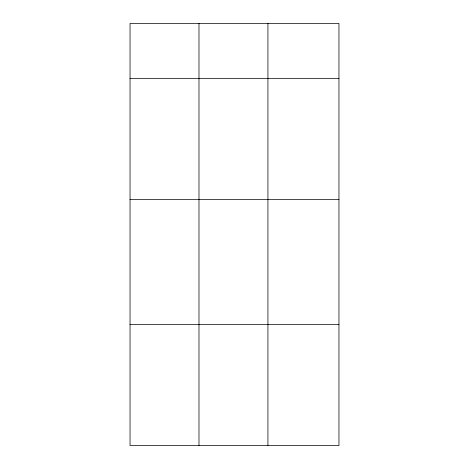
<?xml version="1.0" encoding="UTF-8"?>
<svg xmlns="http://www.w3.org/2000/svg" width="469" height="469" viewBox="0 0 469 469"><rect width="100%" height="100%" fill="white"/><g stroke="black" fill="none" stroke-linecap="round" stroke-linejoin="round"><path stroke-width="0.7" d="M338.958 199.524L338.958 23.45L130.042 23.45L130.042 445.55L338.958 445.55L338.958 199.524L130.042 199.524M130.042 78.346L338.958 78.346M130.042 324.372L338.958 324.372M267.928 23.45L267.928 445.55M198.985 23.45L198.985 445.55"/></g></svg>
